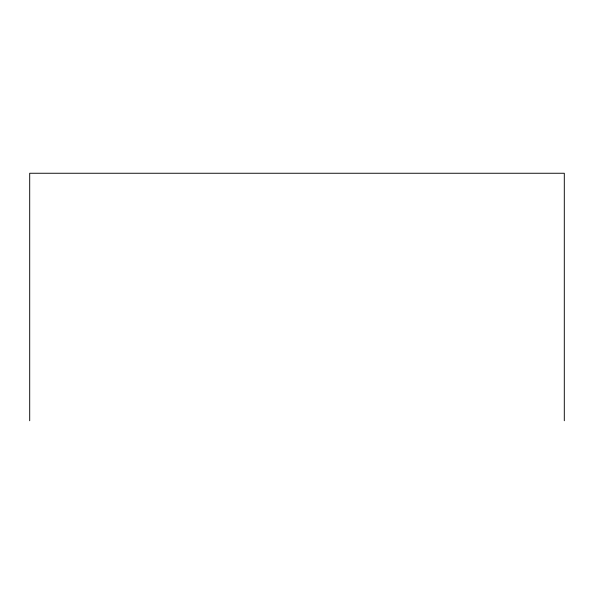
<?xml version="1.0" encoding="UTF-8"?>
<svg xmlns="http://www.w3.org/2000/svg" width="594" height="594" viewBox="0 0 594 594"><rect width="100%" height="100%" fill="white"/><g stroke="black" fill="none" stroke-linecap="round" stroke-linejoin="round"><path stroke-width="0.89" d="M564.3 420.745L564.3 173.255L29.7 173.255L29.7 420.745"/></g></svg>
